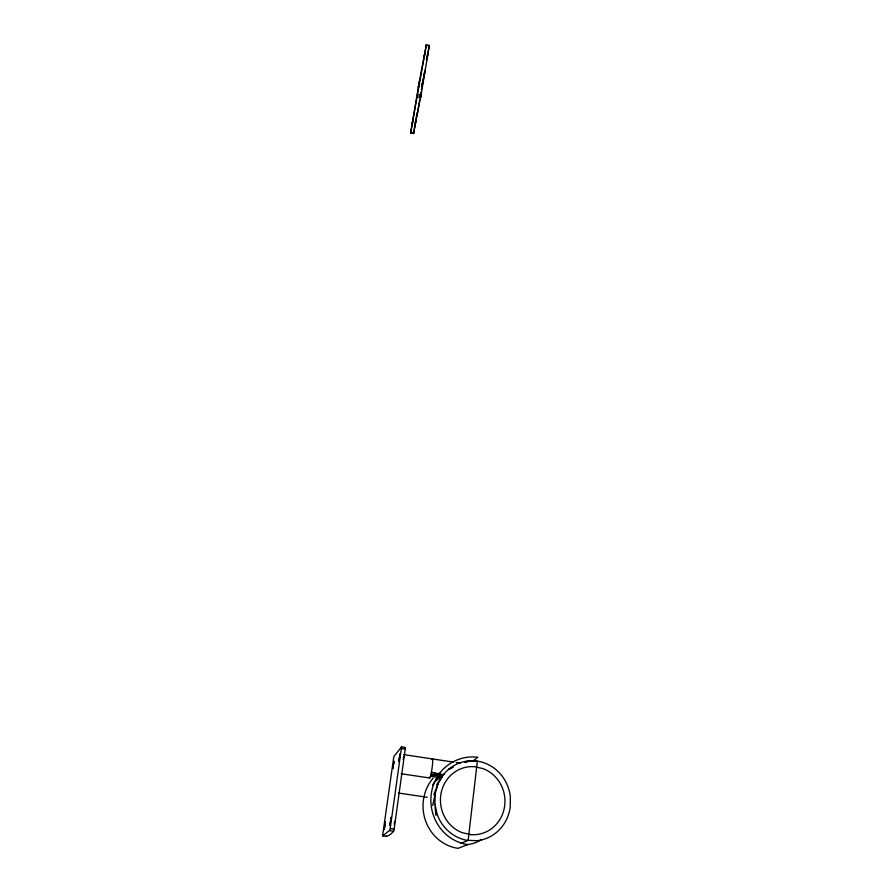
<?xml version="1.0" encoding="UTF-8"?>
<svg xmlns="http://www.w3.org/2000/svg" width="893" height="893" viewBox="0 0 893 893"><rect width="100%" height="100%" fill="white"/><g stroke="black" fill="none" stroke-linecap="round" stroke-linejoin="round"><path stroke-width="1.34" d="M434.869 803.968L435.215 793.486L438.117 783.541L443.352 774.789A40.118 37.908 80.9 0 1 468.758 760.881L478.548 761.338A40.118 37.908 80.9 0 1 510.349 796.746L510.238 807.16A40.118 37.908 80.9 0 1 476.951 840.693L466.927 840.302A40.118 37.908 80.9 0 1 437.135 814.271L434.869 803.968L435.773 815.13L437.135 814.271M386.356 835.58C385.117 838.36 394.907 832.298 394.148 829.084L405.355 748.211L405.355 747.463L401.537 746.883L393.992 756.393L393.623 757.978L382.695 835.044L382.695 835.904L386.368 836.44M403.681 756.695L403.223 759.697M382.695 835.904L390.007 829.999L401.582 746.883M414.754 126.806L415.189 124.172M411.818 126.248L412.265 123.602M394.695 821.359L394.181 824.317M468.702 761.271L464.918 762.432M417.02 112.853L413.526 133.671L420.592 96.969M415.725 121.504L415.814 120.879L415.691 121.426M419.085 82.982L410.601 133.102L426.385 44.65L419.197 82.368M427.167 57.453L426.988 58.603L427.513 55.891M420.703 96.946L429.377 45.242L426.396 60.579M417.009 115.9L419.743 99.558M420.201 96.835L420.659 94.111M422.021 86.018L422.467 83.35M422.914 80.683L423.371 78.015M423.818 75.347L424.264 72.668M415.625 122.073L415.379 123.524M418.784 85.069L418.348 87.648L419.152 82.647M418.973 84.333L419.409 81.754L419.174 82.882M412.443 122.955L412.879 120.309L411.829 126.259M427.278 56.75L428.093 52.441L427.557 55.176M421.094 93.798L421.451 91.923L420.357 98.118L420.491 97.538L417.522 96.991M424.577 54.585C426.117 46.403 422.981 63.481 424.521 55.299M420.871 95.484L420.636 97.304M415.591 121.961L414.765 126.828M420.045 96.734L420.57 94.055M421.351 90.026L425.18 70.368M431.877 759.53A9.7 1.016 -81.8 0 1 432.681 761.774A9.7 1.016 -81.8 0 1 431.386 772.289L430.493 776.196A9.7 1.016 -81.8 0 1 429.332 777.211M432.692 805.497L435.215 793.486M431.386 772.289L436.097 773.003L439.914 777.602L440.818 773.706M433.875 794.502L438.117 783.541M436.755 784.623L442.325 776.497M451.557 768.047L449.101 769.018L453.387 767.098M472.364 761.495L477.822 757.264C463.255 755.288 448.487 761.684 439.59 773.316L430.939 774.454L443.352 774.789L435.003 781.665A38.343 36.245 82.7 0 0 432.603 785.07M439.914 777.602L443.352 774.789M449.101 769.018L451.557 768.002M465.074 762.41L468.758 760.881M460.944 843.327L468.155 840.346L477.364 761.137L468.713 761.16L471.459 761.26M444.502 774.253L430.493 776.196L439.702 777.792L439.59 773.316A44.137 41.692 80.9 0 0 434.11 817.207A44.137 41.692 80.9 0 0 467.664 844.566L458.064 848.35A42.183 39.872 82.7 0 1 425.604 820.946A42.183 39.872 82.7 0 1 433.072 778.183M390.263 828.514L394.148 829.084M389.794 830.702L393.668 831.26M398.434 793.017L427.234 797.282M401.124 773.729L429.745 777.993M401.47 748.58L405.243 749.16M403.569 754.596L453.622 762.131M456.301 762.533L460.319 763.135M410.702 132.488L413.615 133.057M410.657 132.856L413.582 133.425M417.924 94.781L420.983 95.384M426.307 44.985L429.31 45.576M426.296 45.219L429.287 45.822M435.884 780.605A38.343 36.245 82.7 0 1 437.76 778.562M481.148 839.922A38.343 36.245 82.7 0 1 466.939 844.644M400.053 753.982L398.836 761.483L400.053 753.982M394.025 761.349L392.864 768.538L394.025 761.349M391.145 817.441L389.906 825.154L391.145 817.441M385.396 822.174L384.202 829.575L385.396 822.174M422.121 83.473L421.998 84.143L422.065 83.44M470.488 834.609L462.15 832.656A34.101 32.215 80.9 0 1 441.097 793.196A34.101 32.215 80.9 0 1 475.087 766.763L483.247 768.694A34.101 32.215 80.9 0 1 504.311 808.065A34.101 32.215 80.9 0 1 470.488 834.609"/></g></svg>
